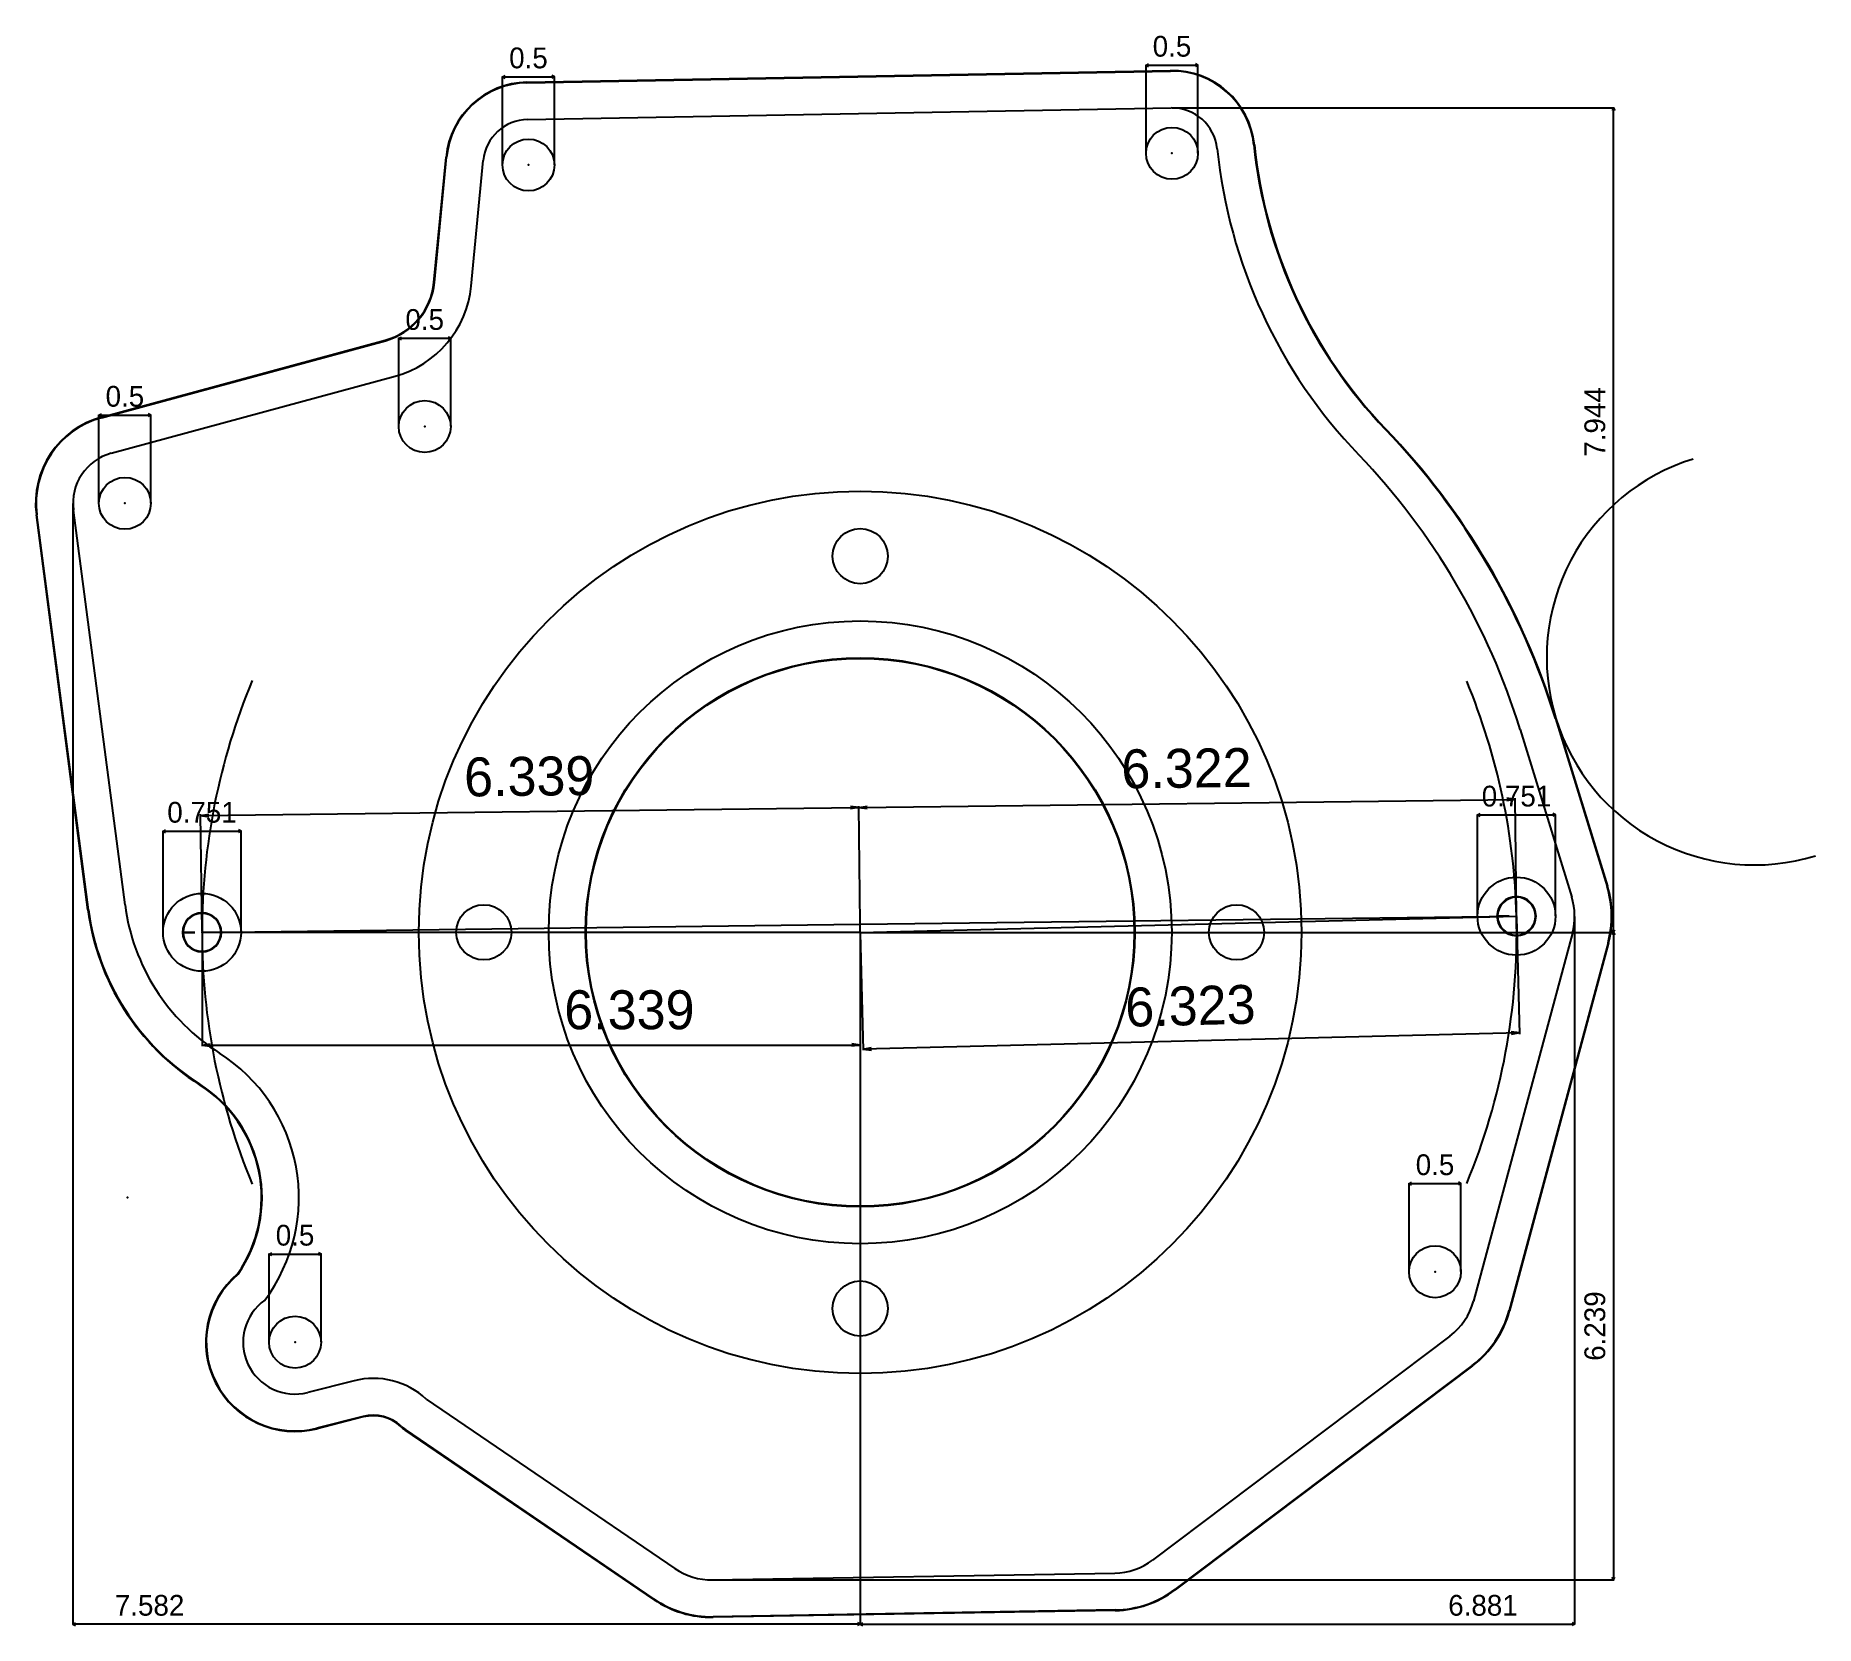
# Model space of a CAD drawing. Extents: x -7.9 to 9.2, y -6.7 to 8.6.
import ezdxf
from ezdxf.enums import TextEntityAlignment as Align

# ---------------------------------------------------------------- set-up
doc = ezdxf.new("R2010")
doc.units = 0

msp = doc.modelspace()

# ---------------------------------------------------------------- linework, layer by layer
at = {"layer": 'CAM', "color": 6, "linetype": 'CONTINUOUS'}
for p, q in [((-3.20933, 8.191674), (2.988566, 8.303975)), ((-3.20924, 8.186675), (2.988656, 8.298976)), ((-4.105296, 6.262133), (-3.988698, 7.470878)), ((-4.100319, 6.261653), (-3.983721, 7.470398)), ((-7.307214, 4.963725), (-4.574581, 5.705962)), ((-7.305903, 4.9589), (-4.57327, 5.701136)), ((-7.43741, 0.217732), (-7.93454, 4.022371)), ((-7.432452, 0.21838), (-7.929582, 4.023019)), ((6.69539, 2.059558), (7.192736, 0.442742)), ((6.700169, 2.061028), (7.197515, 0.444212)), ((-6.527, 0), (-6.4095, 0)), ((-6.4095, 0), (-6.527, 0)), ((-6.522, 0), (-6.4095, 0)), ((-6.4095, 0), (-6.522, 0)), ((6.2506, 0.15578), (6.1331, 0.15578)), ((6.1331, 0.15578), (6.2506, 0.15578)), ((6.2506, 0.15578), (6.1381, 0.15578)), ((6.1381, 0.15578), (6.2506, 0.15578)), ((7.202493, -0.099646), (6.24995, -3.645397)), ((7.207322, -0.100943), (6.254779, -3.646694)), ((5.893462, -4.173671), (3.03046, -6.33211)), ((5.896472, -4.177663), (3.03347, -6.336103)), ((-4.78671, -4.665061), (-5.232428, -4.778308)), ((-4.785479, -4.669907), (-5.231196, -4.783154)), ((-1.988553, -6.428305), (-4.381839, -4.795817)), ((-1.985736, -6.424174), (-4.379021, -4.791687)), ((2.456946, -6.529442), (-1.417062, -6.594444)), ((2.45703, -6.534442), (-1.416978, -6.599444))]:
    msp.add_line(p, q, dxfattribs=at)
for radius in [2.645, 2.64]:
    msp.add_circle((0, 0, -0.625), radius, dxfattribs=at)
for centre, radius, start, end in [((3.003013, 7.506606), 0.7975, 5.835759, 91.03804), ((3.003013, 7.506606), 0.7925, 5.835759, 91.03804), ((-3.194883, 7.394305), 0.7975, 91.03804, 174.490188), ((-3.194883, 7.394305), 0.7925, 91.03804, 174.490188), ((8.412333, 8.059476), 4.645, 185.835759, 223.772804), ((8.412333, 8.059476), 4.64, 185.835759, 223.772804), ((-4.742339, 6.323584), 0.64, 285.196022, 354.490188), ((-4.742339, 6.323584), 0.645, 285.196022, 354.490188), ((-7.081789, 4.133795), 0.86, 105.196022, 187.444337), ((-7.081789, 4.133795), 0.855, 105.196022, 187.444337), ((0, 0), 7.005, 17.098334, 43.772804), ((0, 0), 7.01, 17.098334, 43.772804), ((8.611772, 2.649053), 2, 107.098334, 197.098334), ((8.611772, 2.649053), 2, 197.098334, 287.098334), ((6.3211, 0.15578), 0.188, 0, 180), ((6.25605, 0.15461), 0.98, 344.962884, 377.098334), ((6.25605, 0.15461), 0.985, 344.962884, 377.098334), ((-5.097302, 0.5235), 2.36, 187.444337, 237.541168), ((-5.097302, 0.5235), 2.355, 187.444337, 237.541168), ((-6.339, 0), 0.188, 0, 180), ((-6.339, 0), 0.183, 0, 180), ((6.3211, 0.15578), 0.183, 0, 180), ((-6.339, 0), 0.188, 180, 360), ((-6.339, 0), 0.183, 180, 360), ((6.3211, 0.15578), 0.188, 180, 360), ((6.3211, 0.15578), 0.183, 180, 360), ((-7.056233, -2.556287), 1.29, 325.28793, 417.541168), ((-7.056233, -2.556287), 1.295, 325.258176, 417.541168), ((-5.442976, -3.949638), 0.86, 130.004243, 284.256014), ((-5.442976, -3.949638), 0.855, 129.959396, 284.256014), ((5.303507, -3.391141), 0.98, 307.012922, 344.962884), ((5.303507, -3.391141), 0.985, 307.012922, 344.962884), ((-4.689439, -5.047897), 0.395, 47.10826, 104.256014), ((-4.689439, -5.047897), 0.39, 47.10826, 104.256014), ((-4.178978, -4.498416), 0.36, 227.10826, 235.701646), ((-4.178978, -4.498416), 0.355, 227.10826, 235.701646), ((2.440505, -5.54958), 0.98, 270.961275, 307.012922), ((2.440505, -5.54958), 0.985, 270.961275, 307.012922), ((-1.433503, -5.614582), 0.985, 235.701646, 270.961275), ((-1.433503, -5.614582), 0.98, 235.701646, 270.961275)]:
    msp.add_arc(centre, radius, start, end, dxfattribs=at)
at = {"layer": 'Default', "color": 6, "linetype": 'CONTINUOUS'}
for p, q in [((-3.202808, 7.831733), (2.995087, 7.944034)), ((-3.746959, 6.227568), (-3.630361, 7.436312)), ((-7.21285, 4.616313), (-4.480217, 5.358549)), ((-7.080444, 0.264374), (-7.577575, 4.069014)), ((6.35608, 1.955183), (6.853426, 0.338367)), ((0, 0), (0, 0.078)), ((6.859649, -0.007543), (5.907106, -3.553294)), ((5.679754, -3.890203), (2.816752, -6.048643)), ((-4.87413, -4.320993), (-5.319848, -4.434241)), ((-4.178978, -4.498416), (-1.785692, -6.130904)), ((-1.423018, -6.239494), (2.45099, -6.174492))]:
    msp.add_line(p, q, dxfattribs=at)
for centre, radius in [((3.003013, 7.506606), 0.25), ((-3.194883, 7.394305), 0.25), ((-4.194052, 4.873892), 0.25), ((-7.081789, 4.133795), 0.25), ((6.3211, 0.15578), 0.3755), ((-6.339, 0), 0.3755), ((5.536153, -3.27046), 0.25), ((-5.442976, -3.949638), 0.25)]:
    msp.add_circle(centre, radius, dxfattribs=at)
at = {"layer": 'Default', "color": 9, "linetype": 'CONTINUOUS'}
for centre, radius in [((0, 0, -0.125), 4.251), ((0, 3.625), 0.265625), ((0, 0, -0.625), 3), ((-3.625, 0), 0.265625), ((3.625, 0), 0.265625), ((0, -3.625), 0.265625)]:
    msp.add_circle(centre, radius, dxfattribs=at)
at = {"layer": 'Default', "color": 6, "linetype": 'CONTINUOUS'}
for centre, radius, start, end in [((3.003013, 7.506606), 0.4375, 5.835759, 91.03804), ((-3.194883, 7.394305), 0.4375, 91.03804, 174.490188), ((8.412333, 8.059476), 5, 185.835759, 223.772804), ((-4.742339, 6.323584), 1, 285.196022, 354.490188), ((-7.081789, 4.133795), 0.5, 105.196022, 187.444337), ((0, 0), 6.65, 17.098334, 43.772804), ((0, 0), 6.339, 157.5, 180), ((0, 0), 6.323, 1.411737, 22.5), ((-5.097302, 0.5235), 2, 187.444337, 237.541168), ((6.25605, 0.15461), 0.625, 344.962884, 377.098334), ((0, 0), 6.339, 180, 202.5), ((0, 0), 6.323, 337.5, 361.411737), ((-7.056233, -2.556287), 1.65, 323.281958, 417.541168), ((-5.442976, -3.949638), 0.5, 125.540336, 284.256014), ((5.303507, -3.391141), 0.625, 307.012922, 344.962884), ((-4.689439, -5.047897), 0.75, 47.10826, 104.256014), ((-1.433503, -5.614582), 0.625, 235.701646, 270.961275), ((2.440505, -5.54958), 0.625, 270.961275, 307.012922)]:
    msp.add_arc(centre, radius, start, end, dxfattribs=at)
at = {"layer": 'Default', "color": 7}
for p in [(-3.194883, 7.394305), (3.003013, 7.506606), (-4.194052, 4.873892), (-7.081789, 4.133795), (-6.339, 0), (0, 0), (6.321081, 0.15578), (-7.056233, -2.556287), (5.536153, -3.27046), (-5.442976, -3.949638)]:
    msp.add_point(p, dxfattribs=at)
at = {"layer": 'DIM', "color": 7, "linetype": 'CONTINUOUS'}
for p, q in [((-3.444883, 8.244305), (-3.419883, 8.256805)), ((-3.444883, 7.396845), (-3.444883, 8.248115)), ((-3.444883, 8.244305), (-2.944883, 8.244305)), ((-3.444883, 8.244305), (-3.419883, 8.231805)), ((-2.944883, 8.244305), (-2.969883, 8.256805)), ((-2.944883, 8.244305), (-2.969883, 8.231805)), ((-2.944883, 7.396845), (-2.944883, 8.248115)), ((2.753013, 8.356606), (2.778013, 8.369106)), ((2.753013, 7.509146), (2.753013, 8.360416)), ((2.753013, 8.356606), (3.253013, 8.356606)), ((2.753013, 8.356606), (2.778013, 8.344106)), ((3.253013, 8.356606), (3.228013, 8.369106)), ((3.253013, 8.356606), (3.228013, 8.344106)), ((3.253013, 7.509146), (3.253013, 8.360416)), ((3.005553, 7.944106), (7.260214, 7.944106)), ((7.256404, 7.944106), (7.243904, 7.919106)), ((7.256404, 0), (7.256404, 7.944106)), ((7.256404, 7.944106), (7.268904, 7.919106)), ((-4.444052, 5.723892), (-4.419052, 5.736392)), ((-4.444052, 4.876432), (-4.444052, 5.727702)), ((-4.444052, 5.723892), (-3.944052, 5.723892)), ((-4.444052, 5.723892), (-4.419052, 5.711392)), ((-3.944052, 5.723892), (-3.969052, 5.736392)), ((-3.944052, 5.723892), (-3.969052, 5.711392)), ((-3.944052, 4.876432), (-3.944052, 5.727702)), ((-7.331789, 4.983795), (-7.306789, 4.996295)), ((-7.331789, 4.136335), (-7.331789, 4.987605)), ((-7.331789, 4.983795), (-6.831789, 4.983795)), ((-7.331789, 4.983795), (-7.306789, 4.971295)), ((-6.831789, 4.983795), (-6.856789, 4.996295)), ((-6.831789, 4.983795), (-6.856789, 4.971295)), ((-6.831789, 4.136335), (-6.831789, 4.987605)), ((-7.581789, 4.131255, -0.000018), (-7.581789, -6.669655, -0.07486)), ((-6.352842, 1.124915), (-0.013842, 1.202915)), ((-0.013842, 1.202915), (-0.093983, 1.21393)), ((-0.013842, 1.202915), (-0.093688, 1.189931)), ((-0.0001, 0.086127), (-0.013992, 1.215106)), ((-0.0001, 0.086127), (-0.013992, 1.215106)), ((-0.013842, 1.202915), (6.307239, 1.280694)), ((-0.013842, 1.202915), (0.066004, 1.215898)), ((-0.013842, 1.202915), (0.0663, 1.1919)), ((6.307239, 1.280694), (6.227097, 1.291709)), ((6.307239, 1.280694), (6.227393, 1.267711)), ((6.320981, 0.163907), (6.307089, 1.292885)), ((-6.3391, 0.008127), (-6.352992, 1.137106)), ((-6.352842, 1.124915), (-6.272995, 1.137898)), ((-6.352842, 1.124915), (-6.2727, 1.1139)), ((5.9456, 1.131279), (5.9706, 1.143779)), ((5.9456, 0.158319), (5.9456, 1.135089)), ((5.9456, 1.131279), (6.6966, 1.131279)), ((5.9456, 1.131279), (5.9706, 1.118779)), ((6.6966, 1.131279), (6.6716, 1.143779)), ((6.6966, 1.131279), (6.6716, 1.118779)), ((6.6966, 0.158319), (6.6966, 1.135089)), ((-6.7145, 0.9755), (-6.6895, 0.988)), ((-6.7145, 0.00254), (-6.7145, 0.97931)), ((-6.7145, 0.9755), (-5.9635, 0.9755)), ((-6.7145, 0.9755), (-6.6895, 0.963)), ((-5.9635, 0.9755), (-5.9885, 0.988)), ((-5.9635, 0.9755), (-5.9885, 0.963)), ((-5.9635, 0.00254), (-5.9635, 0.97931)), ((0.00254, 0), (7.260214, 0)), ((0.00254, 0), (7.260214, 0)), ((6.321281, 0.147654), (6.349098, -0.981067)), ((6.881051, 0.15207), (6.881051, -6.669589)), ((7.256404, 0), (7.243904, 0.025)), ((7.256404, 0), (7.243904, -0.025)), ((7.256404, 0), (7.268904, 0.025)), ((7.256404, 0), (7.256404, -6.239494)), ((7.256404, 0), (7.268904, -0.025)), ((-6.339, -0.008128), (-6.339, -1.098124)), ((0, -0.00254, -0.125018), (0, -6.668987, -0.171211)), ((0, -0.00254), (0, -6.669589)), ((0, -0.008128), (0, -1.098124)), ((0.0002, -0.008126), (0.028017, -1.136847)), ((6.348797, -0.968879), (0.027717, -1.124659)), ((6.348797, -0.968879), (6.268526, -0.958854)), ((6.348797, -0.968879), (6.269117, -0.982846)), ((-6.339, -1.085932), (-6.259, -1.073932)), ((-6.339, -1.085932), (0, -1.085932)), ((-6.339, -1.085932), (-6.259, -1.097932)), ((0, -1.085932), (-0.08, -1.073932)), ((0, -1.085932), (-0.08, -1.097932)), ((0.027717, -1.124659), (0.107397, -1.110691)), ((0.027717, -1.124659), (0.107988, -1.134684)), ((5.286154, -2.42046), (5.311154, -2.40796)), ((5.286154, -3.26792), (5.286154, -2.41665)), ((5.286154, -2.42046), (5.786154, -2.42046)), ((5.286154, -2.42046), (5.311154, -2.43296)), ((5.786154, -2.42046), (5.761154, -2.40796)), ((5.786154, -2.42046), (5.761154, -2.43296)), ((5.786154, -3.26792), (5.786154, -2.41665)), ((-5.692976, -3.099638), (-5.667976, -3.087138)), ((-5.692976, -3.947098), (-5.692976, -3.095828)), ((-5.692976, -3.099638), (-5.192976, -3.099638)), ((-5.692976, -3.099638), (-5.667976, -3.112138)), ((-5.192976, -3.099638), (-5.217976, -3.087138)), ((-5.192976, -3.099638), (-5.217976, -3.112138)), ((-5.192976, -3.947098), (-5.192976, -3.095828)), ((-1.420478, -6.239494), (7.260214, -6.239494)), ((7.256404, -6.239494), (7.243904, -6.214494)), ((7.256404, -6.239494), (7.268904, -6.214494)), ((-7.581789, -6.665845, -0.074833), (-7.556791, -6.653343, -0.075064)), ((0, -6.665177, -0.171184), (-7.581789, -6.665845, -0.074833)), ((-7.581789, -6.665845, -0.074833), (-7.556791, -6.678342, -0.075237)), ((0, -6.665177, -0.171184), (-0.024998, -6.65268, -0.17078)), ((0, -6.665177, -0.171184), (-0.024998, -6.677679, -0.170953)), ((0, -6.665779), (0.025, -6.653279)), ((0, -6.665779), (6.881051, -6.665779)), ((0, -6.665779), (0.025, -6.678279)), ((6.881051, -6.665779), (6.856051, -6.653279)), ((6.881051, -6.665779), (6.856051, -6.678279))]:
    msp.add_line(p, q, dxfattribs=at)
at = {"layer": 'DIM', "color": 6, "linetype": 'CONTINUOUS'}
for p, q in [((-6.339, 0), (0, 0.078)), ((0, 0), (-6.339, 0)), ((0, 0.078), (6.321081, 0.15578)), ((0, 0), (6.321081, 0.15578))]:
    msp.add_line(p, q, dxfattribs=at)

# ---------------------------------------------------------------- texts
at = {"layer": 'DIM', "color": 7}
for s, height, p in [('0.5', 0.2, (3.003013, 8.437886)), ('0.5', 0.2, (-3.194883, 8.325585)), ('0.5', 0.2, (-4.194052, 5.805172)), ('0.5', 0.2, (-7.081789, 5.065075)), ('0.751', 0.2, (6.3211, 1.212559)), ('0.751', 0.2, (-6.339, 1.05678)), ('6.339', 0.375, (-2.222736, -0.933532)), ('0.5', 0.2, (5.536154, -2.33918)), ('0.5', 0.2, (-5.442976, -3.018358)), ('6.881', 0.2, (5.99802, -6.584499))]:
    msp.add_text(s, height=height, dxfattribs=at).set_placement(p, align=Align.CENTER)
for s, height, rotation, p in [('7.944', 0.2, 90.000003, (7.175124, 4.917812)), ('6.322', 0.375, 0.704976, (3.144823, 1.394193)), ('6.339', 0.375, 0.704976, (-3.185217, 1.316303)), ('6.323', 0.375, 1.411737, (3.184502, -0.894415)), ('6.239', 0.2, 90.000003, (7.175124, -3.794081))]:
    msp.add_text(s, height=height, rotation=rotation, dxfattribs=at).set_placement(p, align=Align.CENTER)
at = {"layer": 'DIM', "color": 7, "extrusion": (0.012708, -0.006928, 0.999895)}
msp.add_text('7.582', height=0.2, rotation=0.005045, dxfattribs=at).set_placement((-6.842341, -6.585526, -0.124987), align=Align.CENTER)

doc.saveas('drawing.dxf')
